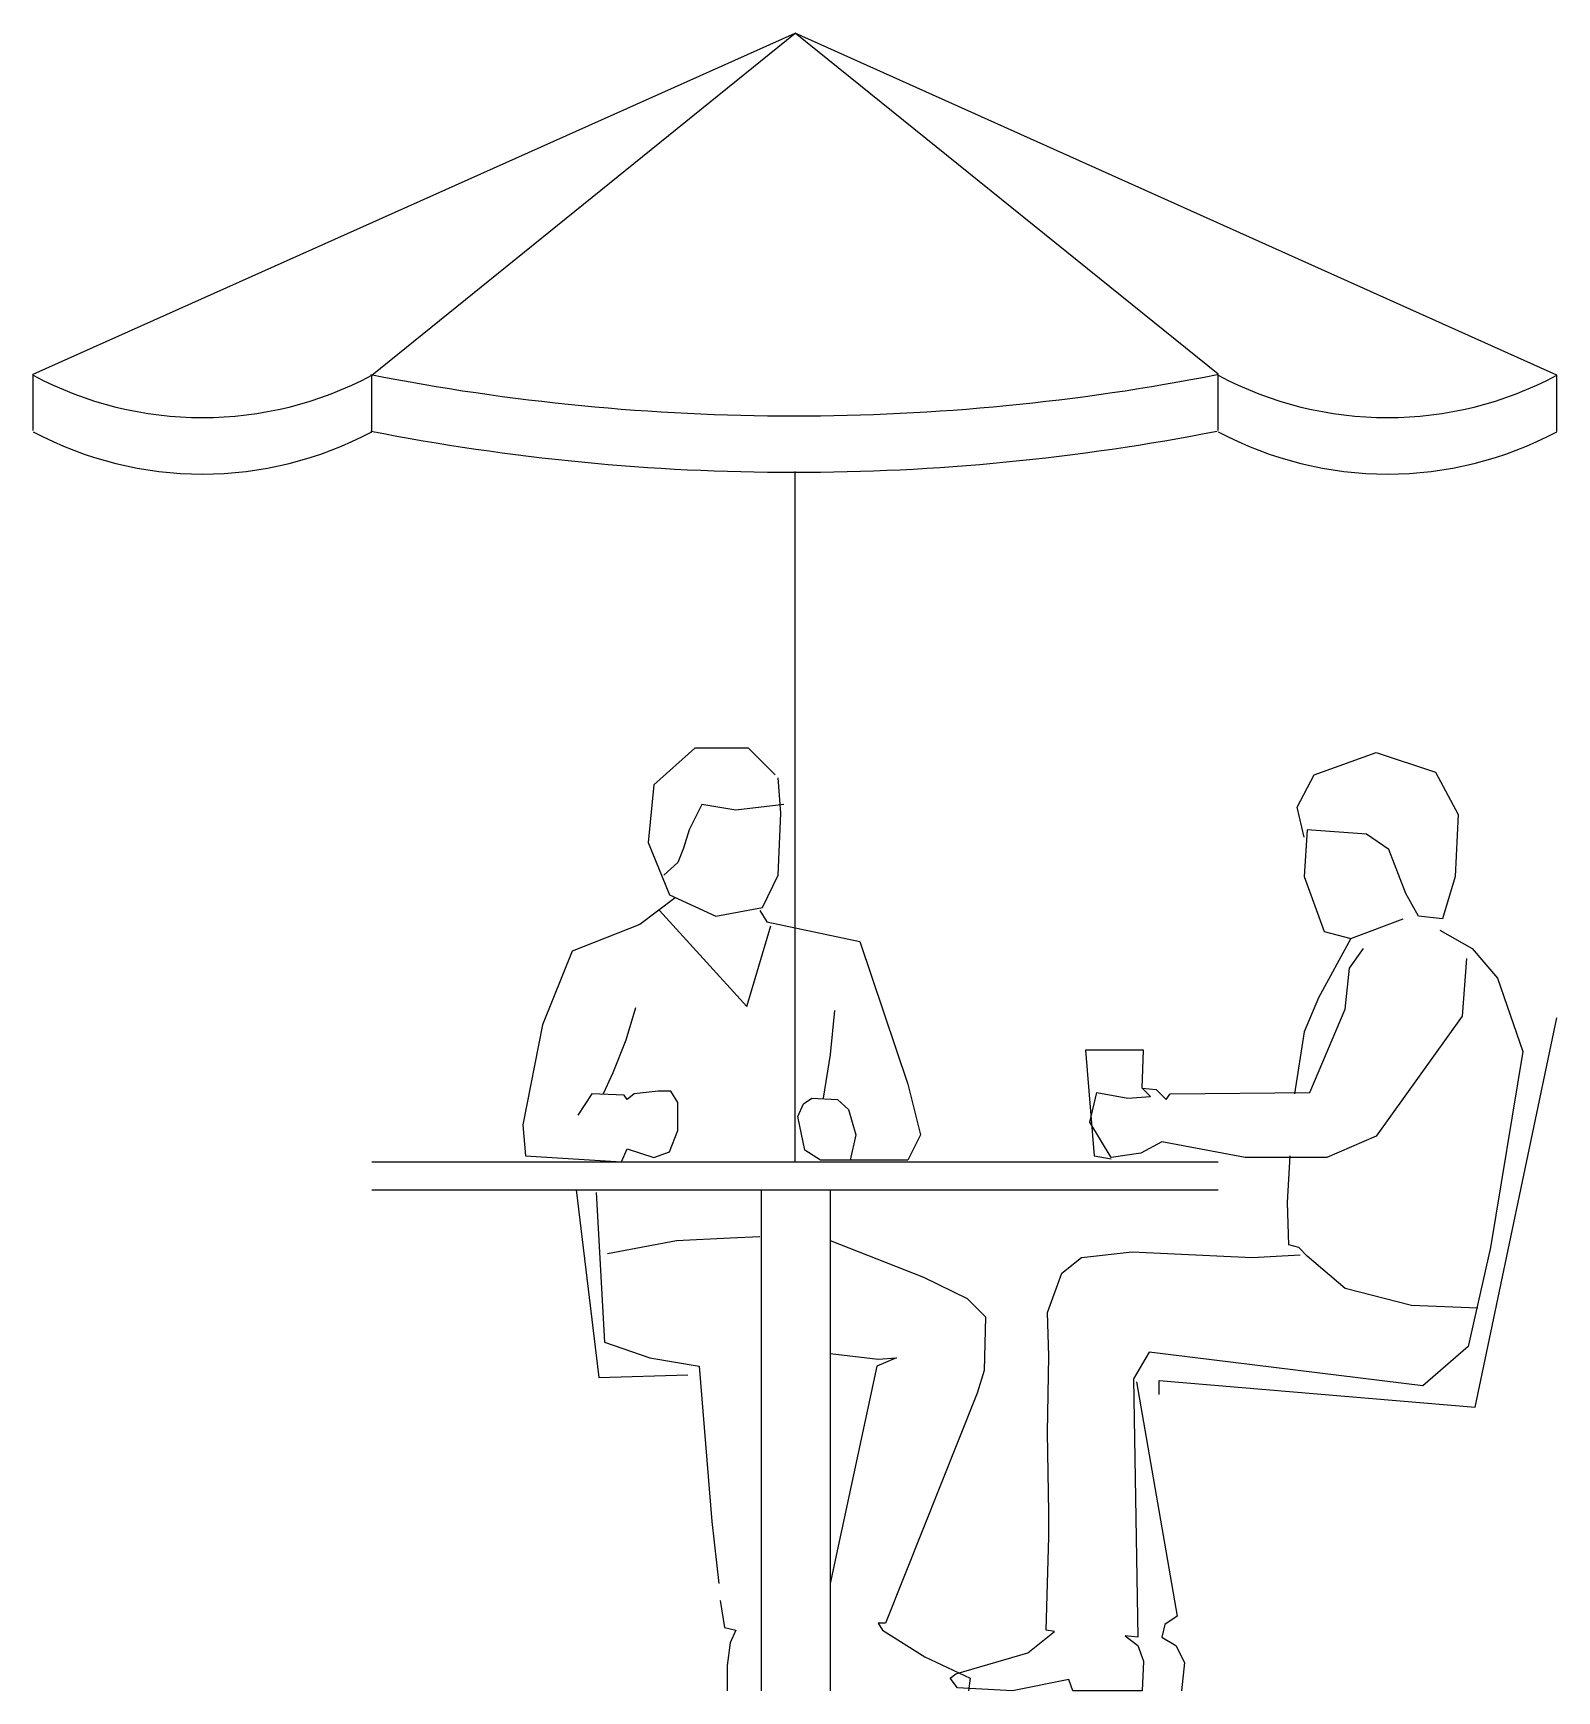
# Model space of a CAD drawing. Header units: millimetres. Extents: x -1574.51 to -1572.63, y 1769.99 to 1772.03.
import ezdxf

# ---------------------------------------------------------------- set-up
doc = ezdxf.new("R2010")
doc.units = ezdxf.units.MM
doc.header["$LTSCALE"] = 10
doc.layers.add('Humanos', color=2, linetype='Continuous')

msp = doc.modelspace()

# ---------------------------------------------------------------- linework, layer by layer
at = {"layer": 'Humanos'}
for p, q in [((-1574.5124, 1771.6085), (-1573.5727, 1772.0289)), ((-1574.0948, 1771.6072), (-1573.5727, 1772.0289)), ((-1573.0507, 1771.6085), (-1573.5727, 1772.0289)), ((-1572.6331, 1771.6072), (-1573.5727, 1772.0289)), ((-1574.5124, 1771.5389), (-1574.5124, 1771.6085)), ((-1574.0948, 1771.5376), (-1574.0948, 1771.6072)), ((-1573.0507, 1771.5389), (-1573.0507, 1771.6085)), ((-1572.6331, 1771.5376), (-1572.6331, 1771.6072)), ((-1573.5727, 1770.6375), (-1573.5727, 1771.4885)), ((-1573.6963, 1771.1474), (-1573.7468, 1771.1022)), ((-1573.6302, 1771.1474), (-1573.6963, 1771.1474)), ((-1573.5972, 1771.1144), (-1573.6302, 1771.1474)), ((-1572.9324, 1771.1144), (-1572.8558, 1771.1422)), ((-1572.8558, 1771.1422), (-1572.7827, 1771.1179)), ((-1572.9533, 1771.0744), (-1572.9324, 1771.1144)), ((-1572.7827, 1771.1179), (-1572.7549, 1771.0657)), ((-1573.7468, 1771.1022), (-1573.7538, 1771.0309)), ((-1573.5902, 1771.0674), (-1573.5937, 1771.1109)), ((-1573.6876, 1771.0778), (-1573.7033, 1771.0465)), ((-1573.6459, 1771.0709), (-1573.6876, 1771.0778)), ((-1573.5867, 1771.0778), (-1573.6459, 1771.0709)), ((-1572.9446, 1771.0378), (-1572.9533, 1771.0744)), ((-1573.5937, 1770.9908), (-1573.5902, 1771.0674)), ((-1572.7549, 1771.0657), (-1572.7584, 1770.9891)), ((-1573.7033, 1771.0465), (-1573.7103, 1771.0239)), ((-1572.9411, 1771.0465), (-1572.9446, 1770.9891)), ((-1572.868, 1771.0413), (-1572.9411, 1771.0465)), ((-1572.8402, 1771.0222), (-1572.868, 1771.0413)), ((-1573.7538, 1771.0309), (-1573.7277, 1770.9665)), ((-1573.7103, 1771.0239), (-1573.7172, 1771.0065)), ((-1572.8193, 1770.9682), (-1572.8402, 1771.0222)), ((-1573.7172, 1771.0065), (-1573.7346, 1770.9908)), ((-1573.6128, 1770.9508), (-1573.5937, 1770.9908)), ((-1572.9446, 1770.9891), (-1572.9202, 1770.9212)), ((-1572.7584, 1770.9891), (-1572.774, 1770.9369)), ((-1573.7207, 1770.963), (-1573.7642, 1770.9299)), ((-1573.7277, 1770.9665), (-1573.6702, 1770.9404)), ((-1573.6702, 1770.9404), (-1573.6128, 1770.9508)), ((-1572.8036, 1770.9404), (-1572.8193, 1770.9682)), ((-1573.7642, 1770.9299), (-1573.8477, 1770.8969)), ((-1573.7398, 1770.9473), (-1573.632, 1770.829)), ((-1573.6163, 1770.9473), (-1573.6076, 1770.9334)), ((-1573.6076, 1770.9334), (-1573.4927, 1770.9091)), ((-1572.8871, 1770.9125), (-1572.8228, 1770.9369)), ((-1572.774, 1770.9369), (-1572.8036, 1770.9404)), ((-1573.632, 1770.829), (-1573.6024, 1770.9282)), ((-1573.4927, 1770.9091), (-1573.4335, 1770.7332)), ((-1572.8871, 1770.9125), (-1572.9272, 1770.8395)), ((-1572.9202, 1770.9212), (-1572.8871, 1770.9125)), ((-1572.7775, 1770.923), (-1572.7375, 1770.9004)), ((-1573.8477, 1770.8969), (-1573.8843, 1770.8063)), ((-1572.8889, 1770.876), (-1572.8715, 1770.9004)), ((-1572.7375, 1770.9004), (-1572.7062, 1770.8638)), ((-1572.8941, 1770.8255), (-1572.8889, 1770.876)), ((-1572.7445, 1770.8882), (-1572.7497, 1770.8168)), ((-1572.7062, 1770.8638), (-1572.6749, 1770.7733)), ((-1573.7694, 1770.8273), (-1573.7816, 1770.7872)), ((-1572.9272, 1770.8395), (-1572.9446, 1770.7977)), ((-1573.524, 1770.8237), (-1573.5292, 1770.7698)), ((-1572.9376, 1770.7229), (-1572.8941, 1770.8255)), ((-1572.7497, 1770.8168), (-1572.8558, 1770.6689)), ((-1572.734, 1770.3349), (-1572.6331, 1770.815)), ((-1573.8843, 1770.8063), (-1573.9086, 1770.6828)), ((-1573.7816, 1770.7872), (-1573.7973, 1770.7472)), ((-1572.9446, 1770.7977), (-1572.9567, 1770.7211)), ((-1573.5292, 1770.7698), (-1573.5379, 1770.7158)), ((-1573.2143, 1770.7751), (-1573.2038, 1770.6446)), ((-1573.1429, 1770.7751), (-1573.2143, 1770.7751)), ((-1573.1447, 1770.7281), (-1573.1429, 1770.7751)), ((-1572.6749, 1770.7733), (-1572.7149, 1770.5315)), ((-1573.7973, 1770.7472), (-1573.8094, 1770.7211)), ((-1573.4335, 1770.7332), (-1573.4178, 1770.6706)), ((-1573.1447, 1770.7281), (-1573.1273, 1770.7264)), ((-1573.1342, 1770.7177), (-1573.1447, 1770.7281)), ((-1573.1273, 1770.7264), (-1573.1151, 1770.7142)), ((-1573.8234, 1770.7211), (-1573.8408, 1770.695)), ((-1573.7833, 1770.7193), (-1573.8234, 1770.7211)), ((-1573.7799, 1770.7141), (-1573.7833, 1770.7193)), ((-1573.7712, 1770.7211), (-1573.7799, 1770.7141)), ((-1573.7416, 1770.7245), (-1573.7712, 1770.7211)), ((-1573.7259, 1770.7245), (-1573.7416, 1770.7245)), ((-1573.7172, 1770.7106), (-1573.7259, 1770.7245)), ((-1573.7172, 1770.6758), (-1573.7172, 1770.7106)), ((-1573.5692, 1770.6932), (-1573.5623, 1770.7089)), ((-1573.5623, 1770.7089), (-1573.5518, 1770.7158)), ((-1573.5518, 1770.7158), (-1573.5205, 1770.7141)), ((-1573.5205, 1770.7141), (-1573.5066, 1770.7019)), ((-1573.209, 1770.6863), (-1573.2003, 1770.7229)), ((-1573.2003, 1770.7229), (-1573.1621, 1770.7159)), ((-1573.1621, 1770.7159), (-1573.1342, 1770.7177)), ((-1573.1151, 1770.7142), (-1573.1099, 1770.7211)), ((-1573.1099, 1770.7211), (-1572.9376, 1770.7229)), ((-1573.5605, 1770.6515), (-1573.5692, 1770.6932)), ((-1573.5066, 1770.7019), (-1573.4979, 1770.6706)), ((-1573.1829, 1770.6428), (-1573.209, 1770.6863)), ((-1573.9086, 1770.6828), (-1573.9051, 1770.6445)), ((-1573.7277, 1770.6497), (-1573.7172, 1770.6758)), ((-1573.4979, 1770.6706), (-1573.5048, 1770.6393)), ((-1573.4178, 1770.6706), (-1573.4335, 1770.6393)), ((-1572.8558, 1770.6689), (-1572.9167, 1770.6428)), ((-1573.9051, 1770.6445), (-1573.7868, 1770.6375)), ((-1573.7868, 1770.6375), (-1573.7799, 1770.6532)), ((-1573.7799, 1770.6532), (-1573.7468, 1770.6428)), ((-1573.7468, 1770.6428), (-1573.7277, 1770.6497)), ((-1573.5414, 1770.6393), (-1573.5605, 1770.6515)), ((-1573.2038, 1770.6446), (-1573.1829, 1770.6411)), ((-1573.1464, 1770.6481), (-1573.1829, 1770.6428)), ((-1573.1203, 1770.662), (-1573.1464, 1770.6481)), ((-1573.0176, 1770.6428), (-1573.1203, 1770.662)), ((-1572.9654, 1770.5872), (-1572.962, 1770.6446)), ((-1574.0948, 1770.6375), (-1573.0507, 1770.6375)), ((-1573.4335, 1770.6393), (-1573.5414, 1770.6393)), ((-1572.9167, 1770.6428), (-1573.0176, 1770.6428)), ((-1574.0948, 1770.6027), (-1573.0507, 1770.6027)), ((-1573.8425, 1770.6027), (-1573.8147, 1770.3713)), ((-1573.6146, 1770.6027), (-1573.6146, 1769.985)), ((-1573.5292, 1770.6027), (-1573.5292, 1769.985)), ((-1573.8181, 1770.5993), (-1573.8077, 1770.4148)), ((-1572.9637, 1770.535), (-1572.9654, 1770.5872)), ((-1573.719, 1770.5401), (-1573.6528, 1770.5436)), ((-1573.6528, 1770.5436), (-1573.6163, 1770.5453)), ((-1573.8042, 1770.5244), (-1573.719, 1770.5401)), ((-1573.5292, 1770.5401), (-1573.4144, 1770.4949)), ((-1573.2195, 1770.5193), (-1573.1568, 1770.5263)), ((-1573.1568, 1770.5263), (-1573.0089, 1770.5193)), ((-1573.0089, 1770.5193), (-1572.9498, 1770.5228)), ((-1572.9515, 1770.5315), (-1572.9637, 1770.535)), ((-1572.9411, 1770.521), (-1572.9515, 1770.5315)), ((-1572.8941, 1770.481), (-1572.9411, 1770.521)), ((-1572.7149, 1770.5315), (-1572.7427, 1770.4097)), ((-1573.2612, 1770.4514), (-1573.2438, 1770.5002)), ((-1573.2438, 1770.5002), (-1573.2195, 1770.5193)), ((-1573.4144, 1770.4949), (-1573.3604, 1770.4688)), ((-1572.8123, 1770.4601), (-1572.8941, 1770.481)), ((-1573.3604, 1770.4688), (-1573.3378, 1770.4461)), ((-1572.7305, 1770.4567), (-1572.8123, 1770.4601)), ((-1573.3378, 1770.4461), (-1573.3395, 1770.38)), ((-1573.2595, 1770.3975), (-1573.2612, 1770.4514)), ((-1573.8077, 1770.4148), (-1573.752, 1770.3957)), ((-1573.5292, 1770.4009), (-1573.47, 1770.3939)), ((-1573.136, 1770.4027), (-1573.1551, 1770.3697)), ((-1572.7984, 1770.361), (-1573.136, 1770.4027)), ((-1572.7427, 1770.4097), (-1572.7984, 1770.361)), ((-1573.752, 1770.3957), (-1573.6911, 1770.3852)), ((-1573.6911, 1770.3852), (-1573.6755, 1770.1938)), ((-1573.4718, 1770.3852), (-1573.5292, 1770.1173)), ((-1573.4474, 1770.3957), (-1573.4718, 1770.3852)), ((-1573.47, 1770.3939), (-1573.4474, 1770.3957)), ((-1573.3395, 1770.38), (-1573.3482, 1770.3522)), ((-1573.2612, 1770.3035), (-1573.2595, 1770.3975)), ((-1573.8147, 1770.3713), (-1573.705, 1770.3748)), ((-1573.1551, 1770.3697), (-1573.1499, 1770.0512)), ((-1573.1516, 1770.3662), (-1573.1012, 1770.0773)), ((-1573.1238, 1770.3678), (-1572.734, 1770.3349)), ((-1573.1238, 1770.3504), (-1573.1238, 1770.3678)), ((-1573.3482, 1770.3522), (-1573.4613, 1770.0686)), ((-1573.2595, 1770.2044), (-1573.2612, 1770.3035)), ((-1573.6755, 1770.1938), (-1573.6668, 1770.1173)), ((-1573.2595, 1770.1748), (-1573.2595, 1770.2044)), ((-1573.263, 1770.0599), (-1573.2595, 1770.1748)), ((-1573.665, 1770.0964), (-1573.6598, 1770.0633)), ((-1573.1012, 1770.0773), (-1573.1168, 1770.0669)), ((-1573.6598, 1770.0633), (-1573.6459, 1770.0599)), ((-1573.6459, 1770.0599), (-1573.6528, 1770.0442)), ((-1573.47, 1770.0686), (-1573.4648, 1770.0599)), ((-1573.4613, 1770.0686), (-1573.47, 1770.0686)), ((-1573.4648, 1770.0599), (-1573.4126, 1770.0268)), ((-1573.2856, 1770.0321), (-1573.2525, 1770.0582)), ((-1573.2525, 1770.0582), (-1573.263, 1770.0599)), ((-1573.1655, 1770.053), (-1573.1499, 1770.0408)), ((-1573.1499, 1770.0512), (-1573.1655, 1770.053)), ((-1573.1168, 1770.0669), (-1573.1203, 1770.0512)), ((-1573.1203, 1770.0512), (-1573.1029, 1770.0408)), ((-1573.6528, 1770.0442), (-1573.6563, 1770.0164)), ((-1573.3743, 1770.006), (-1573.2856, 1770.0321)), ((-1573.1499, 1770.0408), (-1573.1429, 1770.0217)), ((-1573.1029, 1770.0408), (-1573.0925, 1770.0199)), ((-1573.6563, 1770.0164), (-1573.6563, 1769.985)), ((-1573.4126, 1770.0268), (-1573.3569, 1770.0007)), ((-1573.1429, 1770.0217), (-1573.1447, 1769.9851)), ((-1573.0925, 1770.0199), (-1573.0959, 1769.9851)), ((-1573.3812, 1770.0008), (-1573.3743, 1770.006)), ((-1573.3725, 1769.9886), (-1573.3812, 1770.0008)), ((-1573.3569, 1770.0007), (-1573.3587, 1769.985)), ((-1573.2351, 1769.999), (-1573.3047, 1769.9851)), ((-1573.2299, 1769.9851), (-1573.2351, 1769.999)), ((-1573.3047, 1769.9851), (-1573.3725, 1769.9886)), ((-1573.1447, 1769.9851), (-1573.2299, 1769.9851))]:
    msp.add_line(p, q, dxfattribs=at)
for centre, radius, start, end in [((-1574.3036, 1771.9983), 0.4434, 241.911, 298.0989), ((-1573.5741, 1774.2631), 2.706, 258.8776, 281.1228), ((-1572.8419, 1771.9983), 0.4434, 241.901, 298.089), ((-1574.3036, 1771.9287), 0.4434, 241.911, 298.0989), ((-1573.5741, 1774.1935), 2.706, 258.8776, 281.1231), ((-1572.8419, 1771.9287), 0.4434, 241.901, 298.089)]:
    msp.add_arc(centre, radius, start, end, dxfattribs=at)

doc.saveas('drawing.dxf')
